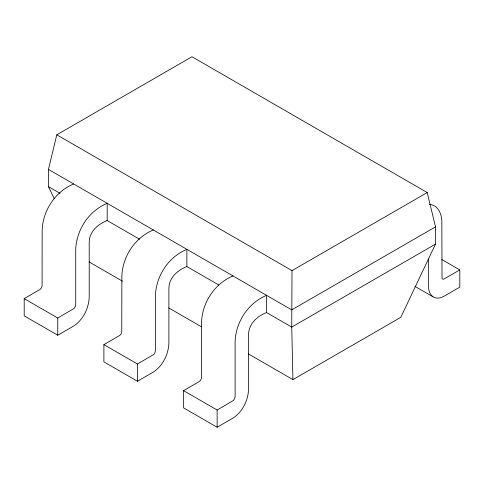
<?xml version="1.0" encoding="UTF-8"?>
<svg xmlns="http://www.w3.org/2000/svg" width="484" height="484" viewBox="0 0 484 484"><rect width="100%" height="100%" fill="white"/><g stroke="black" fill="none" stroke-linecap="round" stroke-linejoin="round"><path stroke-width="0.73" d="M427.215 192.559L292.015 270.616L291.731 327.099L292.929 379.613L400.782 317.347L435.533 244.081L435.533 226.851L427.215 192.559L191.985 56.749L56.785 134.806L48.467 169.424L48.467 186.655L54.365 198.863M73.635 183.956C55.206 191.579 42.84 210.54 42.175 230.263L42.072 286.177L41.497 287.78L40.22 289.323L24.2 298.634L24.2 315.858L57.753 335.231L73.483 326.149C83.163 319.924 88.82 308.326 89.213 296.97L89.213 242.417C89.237 231.812 97.877 224.11 107.188 220.553L107.188 203.328C88.76 210.951 76.393 229.912 75.728 249.635L75.728 304.194L75.401 306.36L74.058 308.459L57.753 318.006L24.2 298.634M153.325 229.967C134.897 237.59 122.531 256.55 121.865 276.273L121.762 332.187L120.97 334.16L119.911 335.333L103.891 344.638L103.891 361.869L137.444 381.241L153.174 372.16C162.854 365.928 168.511 354.336 168.898 342.981L168.898 288.428C168.928 277.816 177.567 270.12 186.878 266.563L218.786 284.991M233.01 275.971C214.587 283.6 202.221 302.554 201.556 322.284L201.453 378.198L200.878 379.795L199.596 381.344L183.581 390.649L183.581 407.879L217.134 427.251L232.864 418.17C242.544 411.938 248.201 400.341 248.588 388.991L248.588 334.438C248.619 323.826 257.252 316.125 266.569 312.573L266.569 295.343C248.141 302.972 235.775 321.927 235.109 341.656L235.109 396.208L234.782 398.38L233.439 400.474L217.134 410.021L183.581 390.649M103.891 344.638L137.444 364.01L153.749 354.469L155.092 352.37L155.418 350.198L155.418 295.645C156.084 275.922 168.45 256.962 186.878 249.339L186.878 266.563M435.533 226.851L291.731 309.875L48.467 169.424M435.533 244.081L291.731 327.099L266.333 312.434M414.885 286.334L432.95 296.765C436.308 299.094 440.767 298.18 444.07 296.226L459.8 287.145L459.8 269.921L443.78 279.105L442.721 279.159L442.025 278.397L441.825 222.307C442.074 214.654 438.141 204.647 429.284 204.381M441.735 259.491L459.8 269.921M56.785 134.806L292.015 270.616M48.467 186.655L60.083 193.358M106.946 220.414L139.604 239.271M89.098 261.935L122.416 281.168M168.801 307.951L201.465 326.809M248.504 353.967L292.929 379.613M432.95 296.765C429.393 294.121 428.376 289.408 428.346 285.209L428.346 259.055M217.134 410.021L217.134 427.251M137.444 364.01L137.444 381.241M57.753 318.006L57.753 335.231"/></g></svg>
